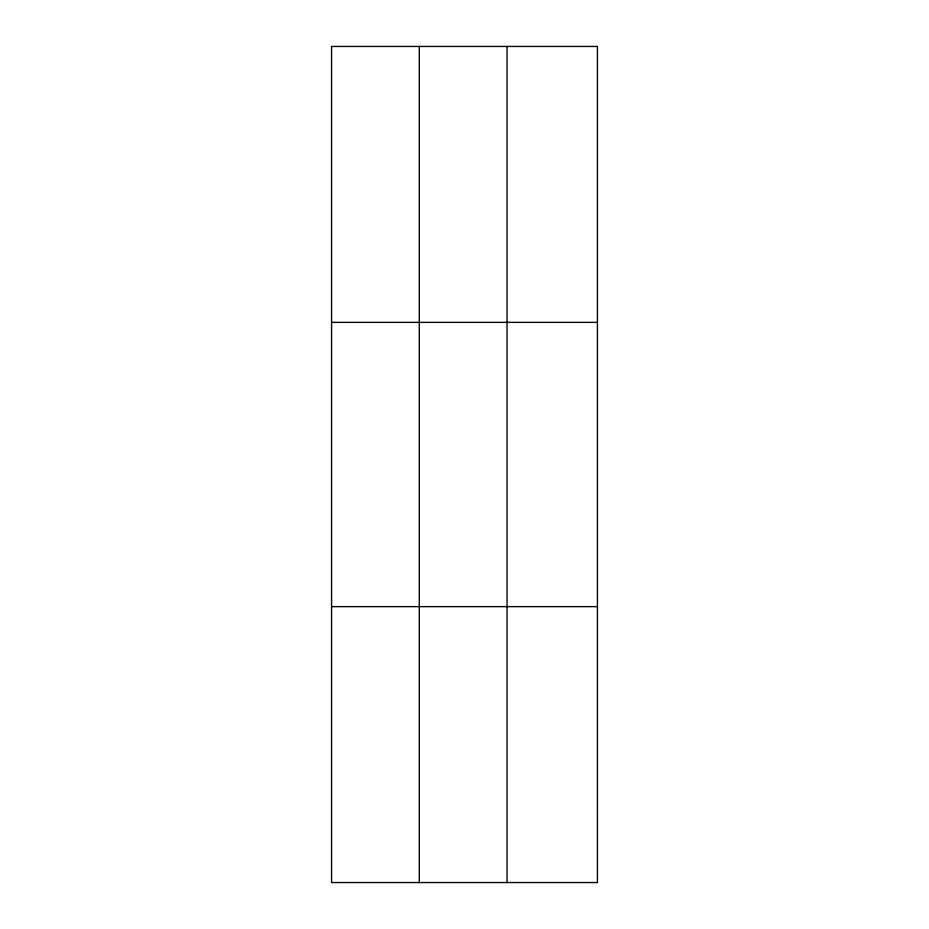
<?xml version="1.0" encoding="UTF-8"?>
<svg xmlns="http://www.w3.org/2000/svg" width="929" height="929" viewBox="0 0 929 929"><rect width="100%" height="100%" fill="white"/><g stroke="black" fill="none" stroke-linecap="round" stroke-linejoin="round"><path stroke-width="1.39" d="M419.304 46.45L419.304 882.55M507.037 46.45L507.037 882.55M331.572 322.363L597.428 322.363M331.572 606.637L597.428 606.637M597.428 813.572L597.428 882.55L331.572 882.55L331.572 46.45L597.428 46.45L597.428 813.572"/></g></svg>
